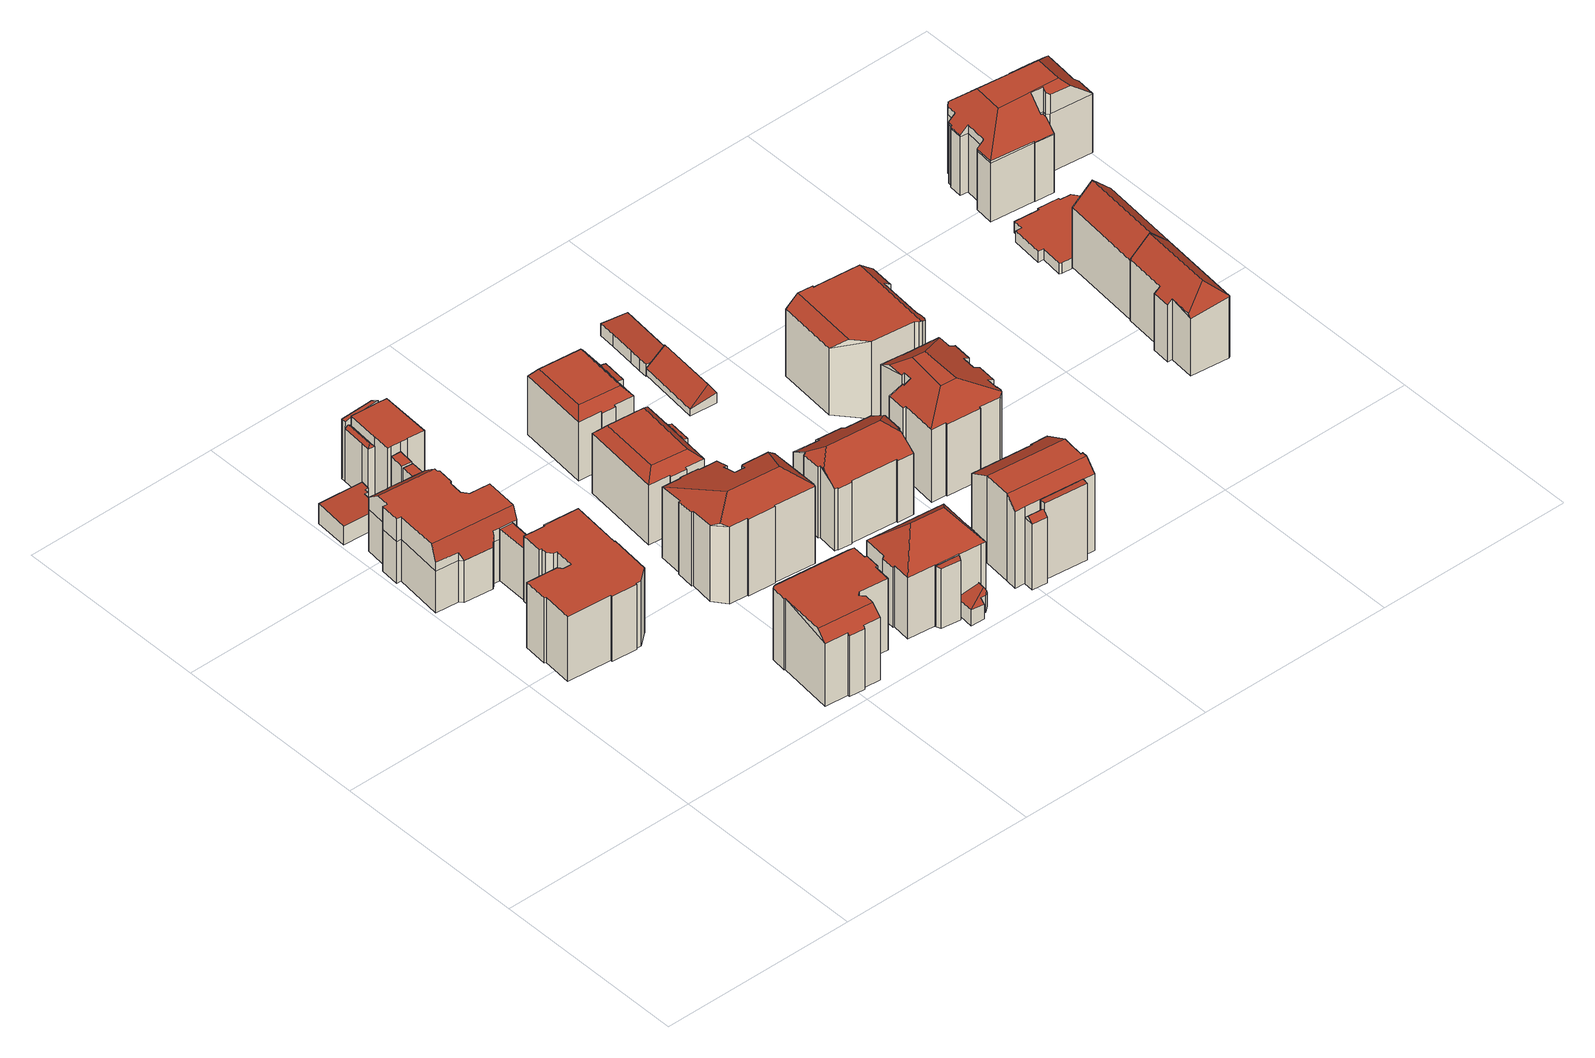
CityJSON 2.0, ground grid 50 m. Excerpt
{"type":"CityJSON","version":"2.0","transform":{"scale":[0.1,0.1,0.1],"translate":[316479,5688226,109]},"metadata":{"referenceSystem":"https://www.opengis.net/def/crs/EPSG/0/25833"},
"CityObjects":{
"building1":{"type":"Building","attributes":{"Dachtyp_tdc":"tdcPolyFlatRoof","Gemeindeschluessel":14713000,"Dachneigung":0,"QualitaetDacherkennung":38,"Geometrietyp2DReferenz":"3000","function":"31001_9998","roofType":"1000","measuredHeight":18.06},"geometry":[{"type":"MultiSurface","lod":"2","boundaries":[[[0,1,2,3]],[[1,4,5,2]],[[4,6,7,5]],[[6,8,9,7]],[[8,10,11,9]],[[10,12,13,11]],[[12,14,15,13]],[[14,16,17,15]],[[16,18,19,17]],[[18,20,21,19]],[[20,22,23,21]],[[22,24,25,23]],[[24,26,27,25]],[[26,28,29,27]],[[28,30,31,29]],[[30,32,33,31]],[[32,34,35,33]],[[34,36,37,35]],[[36,38,39,37]],[[38,40,41,39]],[[40,42,43,41]],[[42,44,45,43]],[[44,46,47,45]],[[46,48,49,47]],[[48,50,51,49]],[[50,0,3,51]],[[50,48,46,44,42,40,38,36,34,32,30,28,26,24,22,20,18,16,14,12,10,8,6,4,1,0]],[[3,2,5,7,9,11,13,15,17,19,21,23,25,27,29,31,33,35,37,39,41,43,45,47,49,51]]],"semantics":{"surfaces":[{"type":"WallSurface"},{"type":"RoofSurface"},{"type":"GroundSurface"}],"values":[0,0,0,0,0,0,0,0,0,0,0,0,0,0,0,0,0,0,0,0,0,0,0,0,0,0,1,2]}}]},
"building2":{"type":"Building","attributes":{"Dachtyp_tdc":"tdcFreeFormRoof","Gemeindeschluessel":14713000,"Dachneigung":0.263,"QualitaetDacherkennung":47,"Geometrietyp2DReferenz":"3000","function":"31001_9998","roofType":"5000","measuredHeight":17.89},"geometry":[{"type":"MultiSurface","lod":"2","boundaries":[[[52,53,54,55]],[[53,56,57,54]],[[56,58,59,57]],[[58,60,61,59]],[[60,62,63,61]],[[62,64,65,63]],[[64,66,67,65]],[[66,68,69,67]],[[68,70,71,69]],[[70,72,73,71]],[[72,74,75,73]],[[74,76,77,75]],[[76,78,79,77]],[[78,80,81,79]],[[80,82,83,81]],[[82,84,85,83]],[[84,86,87,85]],[[86,88,89,87]],[[88,90,91,89]],[[90,92,93,91]],[[92,94,95,93]],[[94,96,97,95]],[[96,98,99,97]],[[98,100,101,99]],[[100,102,103,101]],[[102,104,105,103]],[[104,106,107,105]],[[106,52,55,107]],[[108,109,110,111,112,113,114,115,116,117,84]],[[118,119,120,121,122,123,124,125,126,127]],[[128,129,130,131,132,133,134,127,126,135,136,137,138,114,113]],[[92,138,137,94]],[[90,115,114,138,92]],[[94,137,136,96]],[[96,136,135,98]],[[98,135,126,125,100]],[[60,134,133,62]],[[58,118,127,134,60]],[[62,133,132,64]],[[64,132,131,66]],[[66,131,130,68]],[[68,130,129,70]],[[70,129,128,72]],[[72,128,113,112,74]],[[100,125,124,102]],[[102,124,123,104]],[[104,123,122,106]],[[106,122,121,52]],[[52,121,120,53]],[[53,120,119,56]],[[56,119,118,58]],[[86,117,116,88]],[[84,117,86]],[[88,116,115,90]],[[74,112,111,76]],[[76,111,110,78]],[[78,110,109,80]],[[80,109,108,82]],[[82,108,84]],[[55,54,57,59,61,63,65,67,69,71,73,75,77,79,81,83,85,87,89,91,93,95,97,99,101,103,105,107]]],"semantics":{"surfaces":[{"type":"WallSurface"},{"type":"RoofSurface"},{"type":"GroundSurface"}],"values":[0,0,0,0,0,0,0,0,0,0,0,0,0,0,0,0,0,0,0,0,0,0,0,0,0,0,0,0,1,1,1,0,0,0,0,0,0,0,0,0,0,0,0,0,0,0,0,0,0,0,0,0,0,0,0,0,0,0,0,2]}}]},
"building3":{"type":"Building","attributes":{"Dachtyp_tdc":"tdcPolyFlatRoof","Gemeindeschluessel":14713000,"Dachneigung":0,"QualitaetDacherkennung":81,"Geometrietyp2DReferenz":"3000","function":"31001_9998","roofType":"1000","measuredHeight":14.37},"geometry":[{"type":"MultiSurface","lod":"2","boundaries":[[[139,140,141,142]],[[140,143,144,141]],[[143,145,146,144]],[[145,139,142,146]],[[145,143,140,139]],[[142,141,144,146]]],"semantics":{"surfaces":[{"type":"WallSurface"},{"type":"RoofSurface"},{"type":"GroundSurface"}],"values":[0,0,0,0,1,2]}}]},
"building4":{"type":"Building","attributes":{"Dachtyp_tdc":"tdcPolyFlatRoof","Gemeindeschluessel":14713000,"Dachneigung":3.11,"QualitaetDacherkennung":80,"Geometrietyp2DReferenz":"3000","function":"31001_9998","roofType":"2100","measuredHeight":5.58},"geometry":[{"type":"MultiSurface","lod":"2","boundaries":[[[147,148,149,150]],[[148,151,152,149]],[[151,153,154,152]],[[153,155,156,154]],[[155,157,158,156]],[[157,159,160,158]],[[159,161,162,160]],[[161,163,164,162]],[[163,147,150,164]],[[163,161,159,157,155,153,151,148,147]],[[150,149,152,154,156,158,160,162,164]]],"semantics":{"surfaces":[{"type":"WallSurface"},{"type":"RoofSurface"},{"type":"GroundSurface"}],"values":[0,0,0,0,0,0,0,0,0,1,2]}}]},
"building5":{"type":"Building","attributes":{"Dachtyp_tdc":"tdcPolyFlatRoof","Gemeindeschluessel":14713000,"Dachneigung":0,"QualitaetDacherkennung":87,"Geometrietyp2DReferenz":"3000","function":"31001_9998","roofType":"1000","measuredHeight":14.49},"geometry":[{"type":"MultiSurface","lod":"2","boundaries":[[[165,166,167,168]],[[166,169,170,167]],[[169,171,172,170]],[[171,165,168,172]],[[171,169,166,165]],[[168,167,170,172]]],"semantics":{"surfaces":[{"type":"WallSurface"},{"type":"RoofSurface"},{"type":"GroundSurface"}],"values":[0,0,0,0,1,2]}}]},
"building6":{"type":"Building","attributes":{"Dachtyp_tdc":"tdcPolyFlatRoof","Gemeindeschluessel":14713000,"Dachneigung":0,"QualitaetDacherkennung":65,"Geometrietyp2DReferenz":"3000","function":"31001_9998","roofType":"1000","measuredHeight":14.66},"geometry":[{"type":"MultiSurface","lod":"2","boundaries":[[[173,174,175,176]],[[174,177,178,175]],[[177,179,180,178]],[[179,173,176,180]],[[179,177,174,173]],[[176,175,178,180]]],"semantics":{"surfaces":[{"type":"WallSurface"},{"type":"RoofSurface"},{"type":"GroundSurface"}],"values":[0,0,0,0,1,2]}}]},
"building7":{"type":"Building","attributes":{"Gemeindeschluessel":14713000,"Geometrietyp2DReferenz":"3000","function":"31001_9998","roofType":"9999"},"children":["building7-1","building7-2","building7-3"]},
"building7-1":{"type":"BuildingPart","attributes":{"Dachtyp_tdc":"tdcPolyFlatRoof","Dachneigung":0,"QualitaetDacherkennung":41,"Geometrietyp2DReferenz":"3000","roofType":"1000","measuredHeight":17.21},"parents":["building7"],"geometry":[{"type":"MultiSurface","lod":"2","boundaries":[[[181,182,183,184]],[[182,185,186,183]],[[185,187,188,186]],[[187,189,190,188]],[[189,191,192,190]],[[191,193,194,192]],[[193,195,196,194]],[[195,197,198,199,196]],[[195,193,191,189,187,185,182,181,200,201,197]],[[199,202,184,183,186,188,190,192,194,196]],[[203,198,197,201,204]],[[203,202,199,198]],[[200,204,201]],[[184,202,203,204,200,181]]],"semantics":{"surfaces":[{"type":"WallSurface"},{"type":"RoofSurface"},{"type":"GroundSurface"},{"type":"ClosureSurface"}],"values":[0,0,0,0,0,0,0,0,1,2,0,3,0,3]}}]},
"building7-2":{"type":"BuildingPart","attributes":{"Dachtyp_tdc":"tdcFreeFormRoof","Dachneigung":45.06,"QualitaetDacherkennung":37,"Geometrietyp2DReferenz":"3000","roofType":"5000","measuredHeight":15.38},"parents":["building7"],"geometry":[{"type":"MultiSurface","lod":"2","boundaries":[[[205,206,207,208]],[[206,209,210,207]],[[198,205,208,199]],[[211,212,209,206,205]],[[211,205,198]],[[212,211,198,203]],[[208,207,210,202,199]],[[202,210,209,203]],[[199,202,203,198]],[[212,203,209]]],"semantics":{"surfaces":[{"type":"WallSurface"},{"type":"RoofSurface"},{"type":"GroundSurface"},{"type":"ClosureSurface"}],"values":[0,0,0,1,1,1,2,3,3,3]}}]},
"building7-3":{"type":"BuildingPart","attributes":{"Dachtyp_tdc":"tdcPolyFlatRoof","Dachneigung":7.7,"QualitaetDacherkennung":25,"Geometrietyp2DReferenz":"3000","roofType":"2100","measuredHeight":17.72},"parents":["building7"],"geometry":[{"type":"MultiSurface","lod":"2","boundaries":[[[213,214,215,216]],[[214,217,218,215]],[[217,219,181,184,218]],[[220,213,216,210,209]],[[220,204,200,219,217,214,213]],[[216,215,218,184,202,210]],[[220,209,212,203,204]],[[200,181,219]],[[204,203,202,184,181,200]],[[209,210,202,203]],[[209,203,212]]],"semantics":{"surfaces":[{"type":"WallSurface"},{"type":"RoofSurface"},{"type":"GroundSurface"},{"type":"ClosureSurface"}],"values":[0,0,0,0,1,2,0,0,3,3,3]}}]},
"building8":{"type":"Building","attributes":{"Dachtyp_tdc":"tdcFreeFormRoof","Gemeindeschluessel":14713000,"Dachneigung":0.024,"QualitaetDacherkennung":67,"Geometrietyp2DReferenz":"3000","function":"31001_9998","roofType":"5000","measuredHeight":19.71},"geometry":[{"type":"MultiSurface","lod":"2","boundaries":[[[221,222,223,224]],[[222,225,226,223]],[[225,227,228,226]],[[227,229,230,228]],[[229,231,232,230]],[[231,233,234,232]],[[233,235,236,234]],[[235,237,238,236]],[[237,239,240,238]],[[239,241,242,240]],[[241,243,244,242]],[[243,245,246,244]],[[245,247,248,246]],[[247,249,250,248]],[[249,251,252,250]],[[251,253,254,252]],[[253,255,256,254]],[[255,257,258,256]],[[257,221,224,258]],[[259,241,239,260]],[[227,225,222,221,261,262,231,229]],[[261,257,255,253,251,249,247,245,243,259,260,237,235,233,262]],[[233,231,262]],[[221,257,261]],[[243,241,259]],[[239,237,260]],[[224,223,226,228,230,232,234,236,238,240,242,244,246,248,250,252,254,256,258]]],"semantics":{"surfaces":[{"type":"WallSurface"},{"type":"RoofSurface"},{"type":"GroundSurface"}],"values":[0,0,0,0,0,0,0,0,0,0,0,0,0,0,0,0,0,0,0,1,1,1,0,0,0,0,2]}}]},
"building9":{"type":"Building","attributes":{"Dachtyp_tdc":"tdcFreeFormRoof","Gemeindeschluessel":14713000,"Dachneigung":18.64,"QualitaetDacherkennung":27,"Geometrietyp2DReferenz":"3000","function":"31001_9998","roofType":"5000","measuredHeight":23.96},"geometry":[{"type":"MultiSurface","lod":"2","boundaries":[[[263,264,265,266]],[[264,267,268,265]],[[267,269,270,268]],[[269,271,272,270]],[[271,273,274,272]],[[273,275,276,274]],[[275,277,278,276]],[[277,279,280,278]],[[279,281,282,280]],[[281,283,284,282]],[[283,285,286,284]],[[285,287,288,286]],[[287,289,290,288]],[[289,291,292,290]],[[291,293,294,292]],[[293,295,296,294]],[[295,297,298,296]],[[297,299,300,298]],[[299,301,302,300]],[[301,303,304,302]],[[303,305,306,304]],[[305,307,308,306]],[[307,309,310,308]],[[309,311,312,310]],[[311,313,314,312]],[[313,315,316,314]],[[315,317,318,316]],[[317,319,320,318]],[[319,263,266,320]],[[277,275,273,321,322,323,283,281,279]],[[324,325,326,305,303,301,299,297]],[[263,319,317,315,313,311,309,307,326,325,322,321,271,269,267,264]],[[285,323,322,325,324,295,293,291,289,287]],[[273,271,321]],[[285,283,323]],[[307,305,326]],[[297,295,324]],[[266,265,268,270,272,274,276,278,280,282,284,286,288,290,292,294,296,298,300,302,304,306,308,310,312,314,316,318,320]]],"semantics":{"surfaces":[{"type":"WallSurface"},{"type":"RoofSurface"},{"type":"GroundSurface"}],"values":[0,0,0,0,0,0,0,0,0,0,0,0,0,0,0,0,0,0,0,0,0,0,0,0,0,0,0,0,0,1,1,1,1,0,0,0,0,2]}}]},
"building10":{"type":"Building","attributes":{"Gemeindeschluessel":14713000,"Geometrietyp2DReferenz":"3000","function":"31001_9998","roofType":"9999"},"children":["building10-1","building10-2"]},
"building10-1":{"type":"BuildingPart","attributes":{"Dachtyp_tdc":"tdcCutTentRoof","Dachneigung":0.104,"QualitaetDacherkennung":74,"Geometrietyp2DReferenz":"3000","roofType":"9999","measuredHeight":18.93},"parents":["building10"],"geometry":[{"type":"MultiSurface","lod":"2","boundaries":[[[327,328,329,330]],[[328,331,332,329]],[[331,333,334,332]],[[335,336,337,338]],[[336,339,340,337]],[[339,341,342,340]],[[341,343,344,342]],[[343,345,346,344]],[[345,347,348,346]],[[347,349,350,348]],[[349,351,352,350]],[[351,353,354,352]],[[353,327,330,354]],[[336,335,333,331,355,356]],[[347,345,343,341,339,336,356,357]],[[349,347,357,358]],[[331,328,327,353,351,349,358,355]],[[358,357,356,355]],[[330,329,332,334,338,337,340,342,344,346,348,350,352,354]],[[338,334,333,335]]],"semantics":{"surfaces":[{"type":"WallSurface"},{"type":"RoofSurface"},{"type":"GroundSurface"},{"type":"ClosureSurface"}],"values":[0,0,0,0,0,0,0,0,0,0,0,0,0,1,1,1,1,1,2,3]}}]},
"building10-2":{"type":"BuildingPart","attributes":{"Dachtyp_tdc":"tdcPolyFlatRoof","Dachneigung":8.61,"QualitaetDacherkennung":71,"Geometrietyp2DReferenz":"3000","roofType":"2100","measuredHeight":16.69},"parents":["building10"],"geometry":[{"type":"MultiSurface","lod":"2","boundaries":[[[359,360,335,338,361]],[[362,334,333]],[[362,363,364,334]],[[363,359,361,364]],[[363,362,360,359]],[[361,338,334,364]],[[333,335,360,362]],[[333,334,338,335]]],"semantics":{"surfaces":[{"type":"WallSurface"},{"type":"RoofSurface"},{"type":"GroundSurface"},{"type":"ClosureSurface"}],"values":[0,0,0,0,1,2,0,3]}}]},
"building11":{"type":"Building","attributes":{"Gemeindeschluessel":14713000,"Geometrietyp2DReferenz":"3000","function":"31001_9998","roofType":"9999"},"children":["building11-1","building11-2"]},
"building11-1":{"type":"BuildingPart","attributes":{"Dachtyp_tdc":"tdcFreeFormRoof","Dachneigung":43.19,"QualitaetDacherkennung":54,"Geometrietyp2DReferenz":"3000","roofType":"5000","measuredHeight":23.8},"parents":["building11"],"geometry":[{"type":"MultiSurface","lod":"2","boundaries":[[[365,366,367,368,369]],[[366,370,371,367]],[[370,372,373,371]],[[372,374,375,373]],[[374,376,377,375]],[[376,378,379,377]],[[378,380,381,379]],[[380,382,383,381]],[[382,384,385,383]],[[384,386,387,385]],[[386,388,389,387]],[[388,390,391,389]],[[390,392,393,391]],[[392,394,395,393]],[[394,396,397,398,395]],[[392,390,388,386,384,382,399]],[[382,380,400,399]],[[380,378,376,374,372,370,400]],[[370,366,365,401,396,394,392,399,400]],[[402,368,367,371,373,375,377,379,381,383,385,387,389,391,393,395,398]],[[369,403,401,365]],[[369,368,402,403]],[[403,397,396,401]],[[403,402,398,397]]],"semantics":{"surfaces":[{"type":"WallSurface"},{"type":"RoofSurface"},{"type":"GroundSurface"},{"type":"ClosureSurface"}],"values":[0,0,0,0,0,0,0,0,0,0,0,0,0,0,0,1,1,1,1,2,0,3,0,3]}}]},
"building11-2":{"type":"BuildingPart","attributes":{"Dachtyp_tdc":"tdcPolyFlatRoof","Dachneigung":8.36,"QualitaetDacherkennung":42,"Geometrietyp2DReferenz":"3000","roofType":"2100","measuredHeight":16.7},"parents":["building11"],"geometry":[{"type":"MultiSurface","lod":"2","boundaries":[[[404,369,368,405]],[[397,406,407,398]],[[406,404,405,407]],[[406,397,403,369,404]],[[405,368,402,398,407]],[[403,402,368,369]],[[397,398,402,403]]],"semantics":{"surfaces":[{"type":"WallSurface"},{"type":"RoofSurface"},{"type":"GroundSurface"},{"type":"ClosureSurface"}],"values":[0,0,0,1,2,3,3]}}]},
"building12":{"type":"Building","attributes":{"Dachtyp_tdc":"tdcFreeFormRoof","Gemeindeschluessel":14713000,"Dachneigung":11.68,"QualitaetDacherkennung":19,"Geometrietyp2DReferenz":"3000","function":"31001_9998","roofType":"5000","measuredHeight":5.55},"geometry":[{"type":"MultiSurface","lod":"2","boundaries":[[[408,409,410,411]],[[409,412,413,410]],[[412,414,415,413]],[[414,416,417,415]],[[416,418,419,417]],[[418,420,421,419]],[[420,422,423,421]],[[422,408,411,423]],[[416,414,412,409,424,425]],[[408,422,426,425,424]],[[425,426,420,418,416]],[[422,420,426]],[[409,408,424]],[[411,410,413,415,417,419,421,423]]],"semantics":{"surfaces":[{"type":"WallSurface"},{"type":"RoofSurface"},{"type":"GroundSurface"}],"values":[0,0,0,0,0,0,0,0,1,1,1,0,0,2]}}]},
"building13":{"type":"Building","attributes":{"Gemeindeschluessel":14713000,"Geometrietyp2DReferenz":"3000","function":"31001_9998","roofType":"9999"},"children":["building13-1","building13-2"]},
"building13-1":{"type":"BuildingPart","attributes":{"Dachtyp_tdc":"tdcPolyFlatRoof","Dachneigung":7.11,"QualitaetDacherkennung":71,"Geometrietyp2DReferenz":"3000","roofType":"2100","measuredHeight":16.29},"parents":["building13"],"geometry":[{"type":"MultiSurface","lod":"2","boundaries":[[[427,428,429,430]],[[427,431,432,428]],[[431,433,434,432]],[[433,431,427,430,435]],[[429,428,432,434]],[[429,434,433,435,430]]],"semantics":{"surfaces":[{"type":"WallSurface"},{"type":"RoofSurface"},{"type":"GroundSurface"},{"type":"ClosureSurface"}],"values":[0,0,0,1,2,3]}}]},
"building13-2":{"type":"BuildingPart","attributes":{"Dachtyp_tdc":"tdcCutTentRoof","Dachneigung":0.289,"QualitaetDacherkennung":67,"Geometrietyp2DReferenz":"3000","roofType":"9999","measuredHeight":18.54},"parents":["building13"],"geometry":[{"type":"MultiSurface","lod":"2","boundaries":[[[436,437,438,439]],[[437,440,441,438]],[[440,442,443,441]],[[442,444,445,443]],[[444,430,429,445]],[[433,446,447,434]],[[446,448,449,447]],[[448,450,451,449]],[[450,452,453,451]],[[452,454,455,453]],[[454,456,457,455]],[[456,458,459,457]],[[458,436,439,459]],[[444,442,440,437,436,458,460,461]],[[446,433,435,430,444,461,462]],[[456,454,452,450,448,446,462,463]],[[458,456,463,460]],[[463,462,461,460]],[[439,438,441,443,445,429,434,447,449,451,453,455,457,459]],[[434,429,430,435,433]]],"semantics":{"surfaces":[{"type":"WallSurface"},{"type":"RoofSurface"},{"type":"GroundSurface"},{"type":"ClosureSurface"}],"values":[0,0,0,0,0,0,0,0,0,0,0,0,0,1,1,1,1,1,2,3]}}]},
"building14":{"type":"Building","attributes":{"Dachtyp_tdc":"tdcFreeFormRoof","Gemeindeschluessel":14713000,"Dachneigung":35.73,"QualitaetDacherkennung":56,"Geometrietyp2DReferenz":"3000","function":"31001_9998","roofType":"5000","measuredHeight":22.16},"geometry":[{"type":"MultiSurface","lod":"2","boundaries":[[[464,465,466,467]],[[465,468,469,466]],[[468,470,471,469]],[[470,472,473,471]],[[472,474,475,473]],[[474,476,477,475]],[[476,478,479,477]],[[478,480,481,479]],[[480,482,483,481]],[[482,484,485,483]],[[484,486,487,485]],[[486,488,489,487]],[[488,490,491,489]],[[490,492,493,491]],[[492,494,495,493]],[[494,496,497,495]],[[496,498,499,497]],[[498,500,501,499]],[[500,502,503,501]],[[502,504,505,503]],[[504,506,507,505]],[[506,464,467,507]],[[508,509,498,496,494,492,510]],[[511,512,474,472,470,513]],[[511,508,510,490,488,486,484,482,480,478,476,512]],[[511,513,468,465,464,506,504,502,500,509,508]],[[476,474,512]],[[492,490,510]],[[500,498,509]],[[470,468,513]],[[467,466,469,471,473,475,477,479,481,483,485,487,489,491,493,495,497,499,501,503,505,507]]],"semantics":{"surfaces":[{"type":"WallSurface"},{"type":"RoofSurface"},{"type":"GroundSurface"}],"values":[0,0,0,0,0,0,0,0,0,0,0,0,0,0,0,0,0,0,0,0,0,0,1,1,1,1,0,0,0,0,2]}}]},
"building15":{"type":"Building","attributes":{"Gemeindeschluessel":14713000,"Geometrietyp2DReferenz":"3000","function":"31001_9998","roofType":"9999"},"children":["building15-1","building15-2","building15-3","building15-4"]},
"building15-1":{"type":"BuildingPart","attributes":{"Dachtyp_tdc":"tdcPolyFlatRoof","Dachneigung":2.95,"QualitaetDacherkennung":45,"Geometrietyp2DReferenz":"3000","roofType":"2100","measuredHeight":18.52},"parents":["building15"],"geometry":[{"type":"MultiSurface","lod":"2","boundaries":[[[514,515,516,517]],[[518,519,520,521]],[[519,514,517,520]],[[519,518,522,515,514]],[[517,516,523,521,520]],[[521,523,522,518]],[[523,516,515,522]]],"semantics":{"surfaces":[{"type":"WallSurface"},{"type":"RoofSurface"},{"type":"GroundSurface"},{"type":"ClosureSurface"}],"values":[0,0,0,1,2,3,3]}}]},
"building15-2":{"type":"BuildingPart","attributes":{"Dachtyp_tdc":"tdcCutGableRoof","Dachneigung":0.049,"QualitaetDacherkennung":35,"Geometrietyp2DReferenz":"3000","roofType":"9999","measuredHeight":24.06},"parents":["building15"],"geometry":[{"type":"MultiSurface","lod":"2","boundaries":[[[524,525,526,527]],[[525,528,529,526]],[[528,530,531,529]],[[532,533,534]],[[532,535,536,533]],[[535,537,538,536]],[[537,539,540,538]],[[539,541,542,540]],[[541,543,544,542]],[[543,545,546,544]],[[545,547,518,521,546]],[[548,549,550,516,515]],[[549,524,527,550]],[[551,547,545,543,541,539]],[[537,535,532,552,530,528,525]],[[539,537,525,524,549,548,551]],[[527,526,529,531,553,533,536,538,540,542,544,546,521,523,516,550]],[[553,531,530,552,554]],[[534,554,552,532]],[[534,533,553,554]],[[522,518,547,551]],[[523,521,518,522]],[[515,522,551,548]],[[523,522,515,516]]],"semantics":{"surfaces":[{"type":"WallSurface"},{"type":"RoofSurface"},{"type":"GroundSurface"},{"type":"ClosureSurface"}],"values":[0,0,0,0,0,0,0,0,0,0,0,0,0,1,1,1,2,3,0,3,0,3,0,3]}}]},
"building15-3":{"type":"BuildingPart","attributes":{"Dachtyp_tdc":"tdcGableRoof","Dachneigung":41.47,"QualitaetDacherkennung":33,"Geometrietyp2DReferenz":"3000","roofType":"3100","measuredHeight":19.35},"parents":["building15"],"geometry":[{"type":"MultiSurface","lod":"2","boundaries":[[[555,556,557,558]],[[556,534,533,557]],[[534,556,559]],[[556,555,560,561,559]],[[554,534,559,561]],[[558,557,533,553,562]],[[553,533,534,554]],[[555,558,562,563]],[[563,562,553,554]],[[563,560,555]],[[554,561,560,563]]],"semantics":{"surfaces":[{"type":"WallSurface"},{"type":"RoofSurface"},{"type":"GroundSurface"},{"type":"ClosureSurface"}],"values":[0,0,0,1,1,2,3,0,3,0,3]}}]},
"building15-4":{"type":"BuildingPart","attributes":{"Dachtyp_tdc":"tdcPolyFlatRoof","Dachneigung":3.85,"QualitaetDacherkennung":30,"Geometrietyp2DReferenz":"3000","roofType":"2100","measuredHeight":21.34},"parents":["building15"],"geometry":[{"type":"MultiSurface","lod":"2","boundaries":[[[564,531,530]],[[564,565,566,531]],[[565,567,560,563,562,566]],[[565,564,568,567]],[[562,553,531,566]],[[554,561,560,567,568,552]],[[553,562,563,554]],[[554,563,560,561]],[[530,552,568,564]],[[530,531,553,554,552]]],"semantics":{"surfaces":[{"type":"WallSurface"},{"type":"RoofSurface"},{"type":"GroundSurface"},{"type":"ClosureSurface"}],"values":[0,0,0,1,2,0,3,3,0,3]}}]},
"building16":{"type":"Building","attributes":{"Dachtyp_tdc":"tdcHipAndGableRoof","Gemeindeschluessel":14713000,"Dachneigung":39.96,"QualitaetDacherkennung":10,"Geometrietyp2DReferenz":"3000","function":"31001_9998","roofType":"5000","measuredHeight":5.93},"geometry":[{"type":"MultiSurface","lod":"2","boundaries":[[[569,570,571,572]],[[570,573,574,571]],[[573,575,576,574]],[[575,569,572,576]],[[573,570,577]],[[569,575,578]],[[570,569,578,577]],[[575,573,577,578]],[[572,571,574,576]]],"semantics":{"surfaces":[{"type":"WallSurface"},{"type":"RoofSurface"},{"type":"GroundSurface"}],"values":[0,0,0,0,1,0,1,1,2]}}]},
"building17":{"type":"Building","attributes":{"Dachtyp_tdc":"tdcPolyFlatRoof","Gemeindeschluessel":14713000,"Dachneigung":2.98,"QualitaetDacherkennung":57,"Geometrietyp2DReferenz":"3000","function":"31001_9998","roofType":"2100","measuredHeight":3.34},"geometry":[{"type":"MultiSurface","lod":"2","boundaries":[[[579,580,581,582]],[[580,583,584,581]],[[583,585,586,584]],[[585,587,588,586]],[[587,589,590,588]],[[589,591,592,590]],[[591,579,582,592]],[[591,589,587,585,583,580,579]],[[582,581,584,586,588,590,592]]],"semantics":{"surfaces":[{"type":"WallSurface"},{"type":"RoofSurface"},{"type":"GroundSurface"}],"values":[0,0,0,0,0,0,0,1,2]}}]},
"building18":{"type":"Building","attributes":{"Dachtyp_tdc":"tdcFreeFormRoof","Gemeindeschluessel":14713000,"Dachneigung":24.5,"QualitaetDacherkennung":19,"Geometrietyp2DReferenz":"3000","function":"31001_9998","roofType":"5000","measuredHeight":23.57},"geometry":[{"type":"MultiSurface","lod":"2","boundaries":[[[593,594,595,596]],[[594,597,598,595]],[[597,599,600,598]],[[599,601,602,600]],[[601,603,604,602]],[[603,605,606,604]],[[605,607,608,606]],[[607,609,610,608]],[[609,611,612,610]],[[611,613,614,612]],[[613,615,616,614]],[[615,617,618,616]],[[617,619,620,618]],[[619,621,622,620]],[[621,623,624,622]],[[623,625,626,624]],[[625,627,628,626]],[[627,629,630,628]],[[629,631,632,630]],[[631,633,634,632]],[[633,635,636,634]],[[635,637,638,636]],[[637,639,640,638]],[[639,641,642,640]],[[641,643,644,642]],[[643,645,646,644]],[[645,647,648,646]],[[647,649,650,648]],[[649,651,652,650]],[[651,653,654,652]],[[653,593,596,654]],[[593,653,655,656,657,658,603,601,599,597,594]],[[657,659,660,619,617,615,613,611,609,607,605,658]],[[661,662,627,625,623,621,660,659]],[[651,649,647,645,643,641,639,637,635,633,631,629,662,661,656,655]],[[656,661,659,657]],[[621,619,660]],[[629,627,662]],[[605,603,658]],[[653,651,655]],[[596,595,598,600,602,604,606,608,610,612,614,616,618,620,622,624,626,628,630,632,634,636,638,640,642,644,646,648,650,652,654]]],"semantics":{"surfaces":[{"type":"WallSurface"},{"type":"RoofSurface"},{"type":"GroundSurface"}],"values":[0,0,0,0,0,0,0,0,0,0,0,0,0,0,0,0,0,0,0,0,0,0,0,0,0,0,0,0,0,0,0,1,1,1,1,1,0,0,0,0,2]}}]},
"building19":{"type":"Building","attributes":{"Dachtyp_tdc":"tdcFreeFormRoof","Gemeindeschluessel":14713000,"Dachneigung":0.48,"QualitaetDacherkennung":54,"Geometrietyp2DReferenz":"3000","function":"31001_9998","roofType":"5000","measuredHeight":21.39},"geometry":[{"type":"MultiSurface","lod":"2","boundaries":[[[663,664,665,666]],[[664,667,668,665]],[[667,669,670,668]],[[669,671,672,670]],[[671,673,674,672]],[[673,675,676,674]],[[675,677,678,676]],[[677,679,680,678]],[[679,681,682,680]],[[681,683,684,682]],[[683,685,686,684]],[[685,687,688,686]],[[687,689,690,688]],[[689,691,692,690]],[[691,663,666,692]],[[681,679,677,675,693,694,689,687,685,683]],[[695,696,669,667]],[[663,691,694,693,673,671,696,695,664]],[[671,669,696]],[[675,673,693]],[[691,689,694]],[[667,664,695]],[[666,665,668,670,672,674,676,678,680,682,684,686,688,690,692]]],"semantics":{"surfaces":[{"type":"WallSurface"},{"type":"RoofSurface"},{"type":"GroundSurface"}],"values":[0,0,0,0,0,0,0,0,0,0,0,0,0,0,0,1,1,1,0,0,0,0,2]}}]},
"building20":{"type":"Building","attributes":{"Dachtyp_tdc":"tdcFreeFormRoof","Gemeindeschluessel":14713000,"Dachneigung":42.99,"QualitaetDacherkennung":77,"Geometrietyp2DReferenz":"3000","function":"31001_9998","roofType":"5000","measuredHeight":21.64},"geometry":[{"type":"MultiSurface","lod":"2","boundaries":[[[697,698,699,700]],[[698,701,702,699]],[[701,703,704,702]],[[703,705,706,704]],[[705,707,708,706]],[[707,709,710,708]],[[709,711,712,710]],[[711,713,714,712]],[[713,697,700,714]],[[701,715,716,717,703]],[[715,698,697,718,716]],[[716,718,713,711,709,707,705,717]],[[705,703,717]],[[701,698,715]],[[697,713,718]],[[700,699,702,704,706,708,710,712,714]]],"semantics":{"surfaces":[{"type":"WallSurface"},{"type":"RoofSurface"},{"type":"GroundSurface"}],"values":[0,0,0,0,0,0,0,0,0,1,1,1,0,0,0,2]}}]},
"building21":{"type":"Building","attributes":{"Dachtyp_tdc":"tdcGableRoof","Gemeindeschluessel":14713000,"Dachneigung":43.73,"QualitaetDacherkennung":91,"Geometrietyp2DReferenz":"3000","function":"31001_9998","roofType":"3100","measuredHeight":21.35},"geometry":[{"type":"MultiSurface","lod":"2","boundaries":[[[719,720,721,722]],[[720,723,724,721]],[[723,725,726,724]],[[725,719,722,726]],[[723,720,727]],[[719,725,728]],[[720,719,728,727]],[[725,723,727,728]],[[722,721,724,726]]],"semantics":{"surfaces":[{"type":"WallSurface"},{"type":"RoofSurface"},{"type":"GroundSurface"}],"values":[0,0,0,0,0,0,1,1,2]}}]},
"building22":{"type":"Building","attributes":{"Dachtyp_tdc":"tdcPolyFlatRoof","Gemeindeschluessel":14713000,"Dachneigung":0,"QualitaetDacherkennung":0,"Geometrietyp2DReferenz":"3000","BezugspunktDach":"2000","function":"31001_9998","measuredHeight":3},"geometry":[{"type":"MultiSurface","lod":"2","boundaries":[[[729,730,731,732,733,734,735,736,737,738,739,740,741,742,743,744]],[[744,743,745,746]],[[743,742,747,745]],[[742,741,748,747]],[[741,740,749,748]],[[740,739,750,749]],[[739,738,751,750]],[[738,737,752,751]],[[737,736,753,752]],[[736,735,754,753]],[[735,734,755,754]],[[734,733,756,755]],[[733,732,757,756]],[[732,731,758,757]],[[731,730,759,758]],[[730,729,760,759]],[[729,744,746,760]],[[746,745,747,748,749,750,751,752,753,754,755,756,757,758,759,760]]],"semantics":{"surfaces":[{"type":"RoofSurface"},{"type":"WallSurface"},{"type":"GroundSurface"}],"values":[0,1,1,1,1,1,1,1,1,1,1,1,1,1,1,1,1,2]}}]},
"building23":{"type":"Building","attributes":{"Dachtyp_tdc":"tdcFreeFormRoof","Gemeindeschluessel":14713000,"Dachneigung":46.07,"QualitaetDacherkennung":12,"Geometrietyp2DReferenz":"3000","function":"31001_9998","roofType":"5000","measuredHeight":23.26},"geometry":[{"type":"MultiSurface","lod":"2","boundaries":[[[761,762,763,764]],[[762,765,766,763]],[[765,767,768,766]],[[767,769,770,768]],[[769,771,772,770]],[[771,773,774,772]],[[773,775,776,774]],[[775,777,778,776]],[[777,779,780,778]],[[779,781,782,780]],[[781,783,784,782]],[[783,785,786,784]],[[785,787,788,786]],[[787,789,790,788]],[[789,791,792,790]],[[791,793,794,792]],[[793,795,796,794]],[[795,797,798,796]],[[797,799,800,798]],[[799,801,802,800]],[[801,803,804,802]],[[803,805,806,804]],[[805,807,808,806]],[[807,809,810,808]],[[809,811,812,810]],[[811,813,814,812]],[[813,815,816,814]],[[815,817,818,816]],[[817,819,820,818]],[[819,821,822,820]],[[821,823,824,822]],[[823,825,826,824]],[[825,827,828,826]],[[827,829,830,828]],[[829,831,832,830]],[[831,761,764,832]],[[833,761,831,834,835,836,837,838,839]],[[840,841,842,843,839,838,844,845,846,847,848,849,850,851]],[[844,852,853,854,855,856,857,858,859,860,861,862,863,845]],[[836,864,865,866,867,868,869,870,871,872,873,853,852,837]],[[838,837,852,844]],[[807,873,872,809]],[[805,854,853,873,807]],[[809,872,871,811]],[[811,871,870,813]],[[813,870,869,815]],[[815,869,868,817]],[[817,868,867,819]],[[819,867,866,821]],[[821,866,865,823]],[[823,865,864,825]],[[825,864,836,835,827]],[[787,863,862,789]],[[785,845,863,787]],[[789,862,861,791]],[[791,861,860,793]],[[793,860,859,795]],[[795,859,858,797]],[[797,858,857,799]],[[799,857,856,801]],[[801,856,855,803]],[[803,855,854,805]],[[773,851,850,775]],[[771,840,851,773]],[[775,850,849,777]],[[777,849,848,779]],[[779,848,847,781]],[[781,847,846,783]],[[783,846,845,785]],[[765,843,842,767]],[[762,833,839,843,765]],[[769,841,840,771]],[[827,835,834,829]],[[829,834,831]],[[767,842,841,769]],[[761,833,762]],[[764,763,766,768,770,772,774,776,778,780,782,784,786,788,790,792,794,796,798,800,802,804,806,808,810,812,814,816,818,820,822,824,826,828,830,832]]],"semantics":{"surfaces":[{"type":"WallSurface"},{"type":"RoofSurface"},{"type":"GroundSurface"}],"values":[0,0,0,0,0,0,0,0,0,0,0,0,0,0,0,0,0,0,0,0,0,0,0,0,0,0,0,0,0,0,0,0,0,0,0,0,1,1,1,1,1,0,0,0,0,0,0,0,0,0,0,0,0,0,0,0,0,0,0,0,0,0,0,0,0,0,0,0,0,0,0,0,0,0,0,0,2]}}]}
},
"vertices":[
[162,629,199],[164,644,199],[164,644,19],[162,629,19],[157,644,199],[157,644,19],[163,699,199],[163,699,19],[193,696,199],[193,696,19],[217,694,199],[217,694,19],[217,697,199],[217,697,19],[306,689,199],[306,689,19],[293,561,199],[293,561,19],[295,561,199],[295,561,19],[284,456,199],[284,456,19],[282,455,199],[282,455,19],[251,430,199],[251,430,19],[238,431,199],[238,431,19],[237,427,199],[237,427,19],[173,433,199],[173,433,19],[173,437,199],[173,437,19],[61,447,199],[61,447,19],[68,522,199],[68,522,19],[64,523,199],[64,523,19],[70,585,199],[70,585,19],[148,578,199],[148,578,19],[156,568,199],[156,568,19],[177,566,199],[177,566,19],[182,615,199],[182,615,19],[173,616,199],[173,616,19],
[109,1023,135],[139,1020,135],[139,1020,20],[109,1023,20],[165,1017,135],[165,1017,20],[169,1017,135],[169,1017,20],[165,975,135],[165,975,20],[169,970,135],[169,970,20],[165,930,135],[165,930,20],[160,927,135],[160,927,20],[156,891,135],[156,891,20],[168,875,135],[168,875,20],[220,870,135],[220,870,20],[210,775,135],[210,775,20],[200,776,135],[200,776,20],[167,779,135],[167,779,20],[149,781,135],[149,781,20],[148,777,135],[148,777,20],[139,769,135],[139,769,20],[66,777,135],[66,777,20],[58,786,135],[58,786,20],[0,792,135],[0,792,20],[13,915,135],[13,915,20],[1,916,135],[1,916,20],[6,965,135],[6,965,20],[18,964,135],[18,964,20],[25,1031,135],[25,1031,20],[76,1026,135],[76,1026,20],[77,1031,135],[77,1031,20],[109,1028,135],[109,1028,20],[148,777,157],[149,781,167],[167,779,167],[200,776,167],[210,775,167],[212,787,199],[2,808,199],[0,792,159],[58,786,158],[66,777,136],[169,1017,169],[165,1017,169],[139,1020,169],[109,1023,169],[109,1028,164],[77,1031,164],[76,1026,169],[25,1031,169],[21,997,198],[166,983,198],[220,870,199],[168,875,199],[156,891,199],[160,927,198],[165,930,198],[169,970,198],[165,975,198],[18,964,198],[6,965,198],[1,916,198],[13,915,198],
[200,776,164],[193,696,164],[193,696,21],[200,776,21],[163,699,164],[163,699,21],[167,779,164],[167,779,21],
[126,1146,61],[118,1146,61],[118,1146,7],[126,1146,7],[117,1136,61],[117,1136,7],[108,1137,61],[108,1137,7],[104,1085,58],[104,1085,7],[9,1092,58],[9,1092,7],[15,1176,62],[15,1176,7],[15,1177,63],[15,1177,7],[128,1168,62],[128,1168,7],
[139,1020,166],[143,1056,166],[143,1056,21],[139,1020,21],[168,1053,166],[168,1053,21],[165,1017,166],[165,1017,21],
[172,1096,168],[168,1057,168],[168,1057,21],[172,1096,21],[143,1060,168],[143,1060,21],[147,1098,168],[147,1098,21],
[220,1221,195],[242,1219,195],[242,1219,23],[220,1221,23],[233,1090,195],[233,1090,23],[189,1095,195],[189,1095,23],[189,1094,195],[189,1094,23],[172,1096,195],[172,1096,23],[147,1098,195],[147,1098,23],[138,1099,195],[138,1099,23],[142,1144,195],[142,1144,168],[142,1144,23],[182,1223,195],[150,1226,195],[150,1226,23],[150,1226,168],[150,1226,190],
[126,1146,168],[128,1168,168],[128,1168,23],[126,1146,23],[133,1227,168],[133,1227,23],[135,1152,176],[141,1226,176],
[134,1238,188],[199,1233,197],[199,1233,23],[134,1238,23],[211,1232,198],[211,1232,23],[220,1221,200],[133,1227,188],
[550,15,196],[508,19,195],[508,19,22],[550,15,22],[506,14,190],[506,14,22],[468,18,190],[468,18,22],[467,23,195],[467,23,22],[409,29,195],[409,29,22],[424,172,219],[424,172,22],[422,172,219],[422,172,22],[426,212,219],[426,212,22],[456,237,197],[456,237,22],[641,218,197],[641,218,22],[635,160,219],[635,160,22],[641,159,219],[641,159,22],[637,121,219],[637,121,22],[631,121,219],[631,121,22],[626,76,219],[626,76,22],[553,84,219],[553,84,22],[545,77,219],[545,77,22],[555,66,219],[555,66,22],[638,195,219],[432,216,219],[552,40,219],[412,54,219],
[598,560,228],[594,522,241],[594,522,21],[598,560,21],[620,519,241],[620,519,21],[621,530,237],[621,530,21],[627,533,236],[627,533,21],[709,525,224],[709,525,21],[710,524,222],[710,524,21],[702,439,230],[702,439,21],[704,439,228],[704,439,21],[700,393,232],[700,393,21],[697,394,234],[697,394,21],[695,383,234],[695,383,21],[592,393,234],[592,393,21],[591,391,233],[591,391,21],[523,398,233],[523,398,21],[522,401,234],[522,401,21],[477,405,234],[477,405,21],[451,437,232],[451,437,21],[458,499,226],[458,499,21],[455,500,225],[455,500,21],[460,546,221],[460,546,21],[463,546,222],[463,546,21],[469,609,216],[469,609,21],[517,604,216],[517,604,21],[518,608,215],[518,608,21],[564,603,215],[564,603,21],[564,599,216],[564,599,21],[609,595,216],[609,595,21],[606,559,228],[606,559,21],[693,527,236],[661,456,261],[696,386,235],[464,421,240],[527,469,261],[469,607,217],
[590,851,184],[590,848,186],[590,848,21],[590,851,21],[637,844,187],[637,844,21],[630,773,187],[630,773,21],[624,715,187],[616,642,187],[616,642,21],[624,715,21],[569,647,187],[569,647,21],[569,644,184],[569,644,21],[528,648,184],[528,648,21],[528,651,186],[528,651,21],[474,656,186],[474,656,21],[495,858,186],[495,858,21],[549,853,186],[549,853,21],[549,855,183],[549,855,21],[611,827,210],[594,669,210],[502,680,210],[518,836,210],
[634,714,186],[624,715,188],[634,714,21],[630,773,188],[640,771,186],[640,771,21],
[744,60,198],[744,61,198],[744,61,29],[744,60,29],[744,60,196],[674,68,198],[674,68,29],[679,115,198],[679,115,29],[676,116,194],[676,116,29],[679,153,193],[679,153,29],[683,153,198],[683,153,29],[689,214,198],[689,214,29],[887,194,198],[887,194,29],[881,133,197],[881,133,29],[885,132,191],[885,132,29],[882,94,191],[882,94,29],[877,94,198],[877,94,29],[872,46,198],[872,46,29],[861,47,198],[861,47,29],[804,53,197],[804,53,196],[804,53,29],[828,126,267],[740,135,267],[804,54,198],[804,54,29],[804,54,196],
[748,46,194],[748,46,29],[797,40,194],[797,40,29],
[860,27,74],[845,15,85],[845,15,38],[860,27,38],[831,15,86],[831,15,38],[829,2,78],[829,2,38],[794,4,82],[794,4,38],[797,40,82],[797,40,38],[804,53,83],[804,53,38],[861,47,76],[861,47,38],[853,21,89],[852,29,94],[854,48,94],
[667,1009,182],[667,1009,21],[653,1011,21],[653,1011,184],[661,947,182],[661,947,21],[646,949,184],[646,949,21],[649,971,184],
[576,1081,182],[576,1084,177],[576,1084,21],[576,1081,21],[611,1081,177],[611,1081,21],[610,1076,184],[610,1076,21],[658,1071,184],[658,1071,21],[641,892,184],[641,892,21],[592,896,184],[592,896,21],[592,893,181],[592,893,21],[558,897,180],[558,897,21],[558,900,184],[558,900,21],[500,906,183],[500,906,21],[518,1087,183],[518,1087,21],[533,1068,206],[640,1057,206],[626,916,206],[519,928,206],
[893,511,197],[960,505,197],[960,505,29],[893,511,29],[955,461,228],[955,461,29],[960,461,226],[960,461,29],[955,410,226],[955,410,29],[950,410,229],[950,410,29],[945,355,199],[945,355,29],[904,359,199],[904,359,29],[904,362,201],[904,362,29],[789,374,201],[789,374,29],[787,371,199],[787,371,29],[753,375,199],[753,375,29],[753,377,200],[753,377,29],[746,378,200],[746,378,29],[751,430,227],[751,430,29],[747,431,225],[747,431,29],[752,482,224],[752,482,29],[756,482,227],[756,482,29],[761,525,198],[761,525,29],[828,518,197],[828,518,29],[829,532,187],[829,532,29],[895,525,187],[895,525,29],[784,448,251],[757,484,227],[750,418,227],[923,434,251],[949,399,229],[956,461,228],
[1177,92,220],[1150,95,221],[1150,95,36],[1177,92,36],[1158,174,221],[1185,171,220],[1185,171,36],[1158,174,36],[1152,112,221],[1152,112,36],
[1151,55,277],[1150,42,277],[1150,42,36],[1151,55,36],[1147,13,248],[1147,13,36],[1118,16,248],[1118,16,36],[968,31,248],[968,31,36],[968,31,220],[943,33,248],[943,33,36],[946,62,277],[946,62,36],[953,132,277],[953,132,36],[958,187,245],[958,187,36],[1115,171,245],[1115,171,36],[1115,178,241],[1115,178,36],[1158,174,241],[1150,95,277],[1146,55,277],[1146,55,36],[1152,112,277],[1008,27,248],[1008,27,36],[1008,27,220],
[1005,2,217],[966,6,217],[966,6,36],[1005,2,36],[967,20,230],[1006,12,226],[1007,16,230],[1006,12,36],[1006,12,218],
[1118,16,249],[1116,1,248],[1116,1,36],[1006,12,248],[1008,27,249],
[877,1036,73],[861,878,73],[861,878,45],[877,1036,45],[793,885,63],[793,885,45],[810,1043,63],[810,1043,45],[842,884,104],[858,1038,104],
[810,1043,74],[812,1065,74],[812,1065,41],[810,1043,41],[815,1095,74],[815,1095,41],[822,1160,74],[822,1160,41],[826,1203,74],[826,1203,41],[894,1196,70],[894,1196,41],[877,1036,70],[877,1036,41],
[1170,335,236],[1117,341,236],[1117,341,36],[1170,335,36],[1117,338,235],[1117,338,36],[1031,346,235],[1031,346,36],[1031,350,236],[1031,350,36],[994,353,236],[994,353,36],[1004,446,235],[1004,446,36],[998,447,233],[998,447,36],[1003,496,232],[1003,496,36],[1037,492,248],[1037,492,36],[1037,487,249],[1037,487,36],[1054,486,257],[1054,486,36],[1056,509,256],[1056,509,36],[1050,509,253],[1050,509,36],[1057,584,230],[1057,584,36],[1111,579,229],[1111,579,36],[1111,574,233],[1111,574,36],[1202,565,233],[1202,565,36],[1198,527,237],[1198,527,36],[1213,526,230],[1213,526,36],[1208,476,231],[1208,476,36],[1193,477,238],[1193,477,36],[1189,441,239],[1189,441,36],[1204,439,232],[1204,439,36],[1199,389,233],[1199,389,36],[1184,390,240],[1184,390,36],[1182,361,241],[1182,361,36],[1184,361,240],[1184,361,36],[1184,359,240],[1184,359,36],[1184,350,240],[1184,350,36],[1179,341,239],[1179,341,36],[1181,344,241],[1116,411,272],[1074,415,272],[994,355,237],[1089,521,272],[1054,552,252],[1122,518,272],[1201,560,236],
[1179,616,257],[1070,627,258],[1070,627,44],[1179,616,44],[1012,695,229],[1012,695,44],[1027,848,229],[1027,848,44],[1096,841,258],[1096,841,44],[1095,837,258],[1095,837,44],[1247,822,230],[1247,822,44],[1241,760,230],[1241,760,44],[1222,762,245],[1222,762,44],[1211,646,245],[1211,646,44],[1217,637,239],[1217,637,44],[1216,625,239],[1216,625,44],[1209,615,244],[1209,615,44],[1197,609,253],[1197,609,44],[1187,609,257],[1187,609,44],[1213,826,257],[1192,609,257],[1039,664,258],[1057,845,258],
[1779,491,214],[1758,277,214],[1758,277,45],[1779,491,45],[1756,275,214],[1756,275,45],[1657,286,203],[1657,286,45],[1663,350,213],[1663,350,45],[1651,351,201],[1651,351,45],[1655,398,201],[1655,398,45],[1670,396,214],[1670,396,45],[1680,501,214],[1680,501,45],[1757,276,215],[1712,310,262],[1657,291,213],[1730,496,262],
[1799,696,215],[1779,491,215],[1779,491,48],[1799,696,48],[1680,501,212],[1680,501,48],[1700,706,212],[1700,706,48],[1731,496,262],[1752,701,262],
[1700,706,73],[1799,696,73],[1829,693,73],[1844,841,73],[1831,858,73],[1804,861,73],[1804,866,73],[1750,871,73],[1750,866,73],[1686,872,73],[1684,847,73],[1668,848,73],[1660,768,73],[1675,767,73],[1669,712,73],[1673,709,73],[1669,712,43],[1673,709,43],[1675,767,43],[1660,768,43],[1668,848,43],[1684,847,43],[1686,872,43],[1750,866,43],[1750,871,43],[1804,866,43],[1804,861,43],[1831,858,43],[1844,841,43],[1829,693,43],[1799,696,43],[1700,706,43],
[1980,957,202],[1979,956,202],[1979,956,40],[1980,957,40],[1870,967,202],[1870,967,40],[1863,973,202],[1863,973,40],[1864,982,202],[1864,982,40],[1832,985,202],[1832,985,40],[1828,949,202],[1828,949,40],[1833,948,202],[1833,948,40],[1836,942,202],[1836,942,40],[1834,914,202],[1834,914,40],[1786,919,202],[1786,919,40],[1785,921,202],[1785,921,40],[1674,933,202],[1674,933,40],[1679,981,202],[1679,981,40],[1694,979,202],[1694,979,40],[1696,981,202],[1696,981,40],[1702,1035,202],[1702,1035,40],[1682,1037,202],[1682,1037,40],[1685,1071,202],[1685,1071,40],[1689,1070,202],[1689,1070,40],[1690,1083,202],[1690,1083,40],[1707,1081,202],[1707,1081,40],[1709,1108,202],[1709,1108,40],[1739,1132,202],[1739,1132,40],[1793,1126,202],[1793,1126,40],[1794,1129,202],[1794,1129,40],[1840,1124,202],[1840,1124,40],[1840,1121,202],[1840,1121,40],[1891,1116,202],[1891,1116,40],[1891,1119,202],[1891,1119,40],[1940,1114,202],[1940,1114,40],[1940,1111,202],[1940,1111,40],[1981,1107,202],[1981,1107,40],[1974,1040,202],[1974,1040,40],[1970,1007,202],[1970,1007,40],[1985,1006,202],[1985,1006,40],[1979,956,203],[1970,1007,215],[1974,1040,215],[1980,1097,215],[1913,1049,273],[1906,980,273],[1922,961,256],[1832,985,271],[1864,982,271],[1863,973,262],[1870,967,257],[1748,993,272],[1674,933,208],[1785,921,206],[1786,919,204],[1834,914,204],[1836,942,230],[1833,948,236],[1828,949,236],[1756,1068,272],[1716,1113,230],[1709,1108,225],[1707,1081,225],[1690,1083,209],[1689,1070,209],[1685,1071,206],[1682,1037,206],[1702,1035,225],[1696,981,225],[1694,979,223],[1679,981,208],[1981,1107,205],[1940,1111,206],[1940,1114,203],[1891,1119,203],[1891,1116,206],[1840,1121,207],[1840,1124,204],[1794,1129,205],[1793,1126,207],[1739,1132,208]
]}
